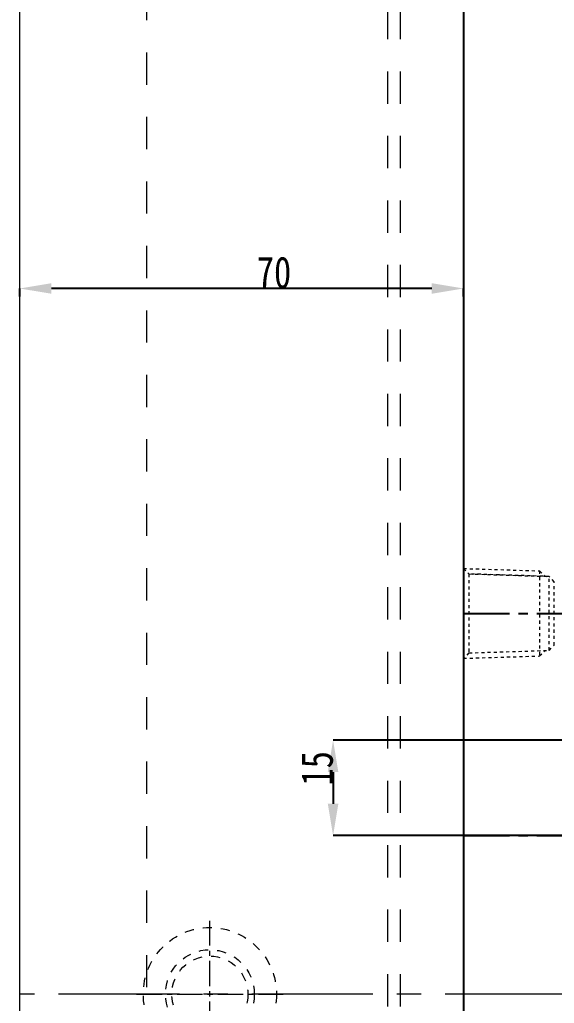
# Model space of a CAD drawing. Header units: millimetres. Extents: x 629 to 2024, y -4394 to 1386.
# Drawn here: x 1044.8 to 1129.1, y -455.7 to -300.7 of the extents above; entities that cross this region are included whole.
import ezdxf

# ---------------------------------------------------------------- set-up
doc = ezdxf.new("R2010")
doc.units = ezdxf.units.MM
doc.header["$LTSCALE"] = 16.335
doc.header["$PDMODE"] = 3
doc.header["$PDSIZE"] = 0.3125
doc.linetypes.add('CENTER', pattern=[0.6, 0.375, -0.075, 0.075, -0.075])
doc.linetypes.add('HIDDEN', pattern=[0.2, 0.1, -0.1])
doc.layers.get('0').update_dxf_attribs({"linetype": 'CONTINUOUS'})
doc.layers.get('Defpoints').update_dxf_attribs({"linetype": 'CONTINUOUS'})
doc.layers.add('cool', color=153, linetype='HIDDEN', lineweight=9)
doc.layers.add('moldbase', color=7, linetype='CONTINUOUS', lineweight=20)
doc.styles.get("Standard").update_dxf_attribs({"font": 'txt', "width": 0.8})
doc.dimstyles.new('副本 ISO-25-1', dxfattribs={"dimtxt": 5, "dimasz": 5, "dimexe": 0, "dimexo": 0, "dimgap": 0, "dimtad": 1, "dimtxsty": 'Standard', "dimcen": 0, "dimclrd": 4, "dimclre": 4, "dimclrt": 6, "dimazin": 0, "dimtfac": 1, "dimtofl": 0, "dimtmove": 0, "dimatfit": 3, "dimfxl": 0, "dimarcsym": 0})

# ---------------------------------------------------------------- blocks, each defined once
blk = doc.blocks.new('*D49')
at = {"color": 4, "lineweight": -2}
for p, q in [((1044.81, -344.3), (1044.81, -343.02)), ((1109.81, -343.02), (1049.81, -343.02)), ((1114.81, -344.3), (1114.81, -343.02))]:
    blk.add_line(p, q, dxfattribs=at)
at = {"color": 4}
for points in [[(1049.81, -342.19), (1049.81, -343.85), (1044.81, -343.02)], [(1109.81, -342.19), (1109.81, -343.85), (1114.81, -343.02)]]:
    blk.add_solid(points, dxfattribs=at)
at = {"layer": 'Defpoints', "color": 0}
for p in [(1044.81, -343.02), (1044.81, -344.3), (1114.81, -344.3)]:
    blk.add_point(p, dxfattribs=at)
at = {"color": 6, "insert": (1084.92, -340.52), "char_height": 5, "attachment_point": 5}
blk.add_mtext('70', dxfattribs=at)
blk = doc.blocks.new('cool_jt_f12')
at = {"layer": 'cool', "ltscale": 0.3}
for p, q in [((0, 7.0785), (0.856, 6.2225)), ((0, 7.0785), (12, 6.7035)), ((0.856, 6.2225), (0.856, -6.2225)), ((13.5, 5.827375), (0.856, 6.2225)), ((0.856, 6.2225), (13.5, 5.827375)), ((12, 6.7035), (12.856, 5.8475)), ((12, 6.7035), (12, -6.7035)), ((14.327375, 5), (13.5, 5.827375)), ((13.5, -5.827375), (13.5, 5.827375)), ((14.327375, -5), (14.327375, 5)), ((0.856, -6.2225), (13.5, -5.827375)), ((12, -6.7035), (12.856, -5.8475)), ((13.5, -5.827375), (14.327375, -5)), ((0.856, -6.2225), (0, -7.0785)), ((0, -7.0785), (12, -6.7035))]:
    blk.add_line(p, q, dxfattribs=at)
blk = doc.blocks.new('*D259')
at = {"color": 4, "linetype": 'Continuous', "lineweight": -2}
for p, q in [((1148.25, -414.22), (1094.24, -414.22)), ((1094.24, -419.22), (1094.24, -424.22)), ((1140.42, -429.22), (1094.24, -429.22))]:
    blk.add_line(p, q, dxfattribs=at)
at = {"color": 4}
for points in [[(1093.4, -419.22), (1095.07, -419.22), (1094.24, -414.22)], [(1093.4, -424.22), (1095.07, -424.22), (1094.24, -429.22)]]:
    blk.add_solid(points, dxfattribs=at)
at = {"layer": 'Defpoints', "color": 0}
for p in [(1148.25, -414.22), (1094.24, -429.22), (1140.42, -429.22)]:
    blk.add_point(p, dxfattribs=at)
at = {"color": 6, "insert": (1091.74, -418.64), "char_height": 5, "attachment_point": 5, "rotation": 90}
blk.add_mtext('15', dxfattribs=at)

msp = doc.modelspace()

# ---------------------------------------------------------------- linework, layer by layer
msp.add_line((1114.806, -294.225), (1114.806, -564.225))
at = {"color": 1, "linetype": 'CENTER', "ltscale": 1.181757}
for p, q in [((1114.806, -394.225), (1304.806, -394.225)), ((1114.806, -429.225), (1304.806, -429.225))]:
    msp.add_line(p, q, dxfattribs=at)
at = {"layer": 'moldbase', "color": 8, "linetype": 'HIDDEN', "ltscale": 3.109887}
for p, q in [((1064.806, -204.225), (1064.806, -704.225)), ((1102.806, -207.225), (1102.806, -701.225)), ((1104.806, -207.225), (1104.806, -701.225))]:
    msp.add_line(p, q, dxfattribs=at)
at = {"layer": 'moldbase'}
msp.add_line((1044.806, -207.225), (1044.806, -701.225), dxfattribs=at)
at = {"layer": 'moldbase', "color": 1, "linetype": 'CENTER', "ltscale": 0.653076}
for p, q in [((1074.806, -465.775), (1074.806, -442.675)), ((1063.256, -454.225), (1086.356, -454.225))]:
    msp.add_line(p, q, dxfattribs=at)
at = {"layer": 'moldbase', "color": 1, "linetype": 'CENTER', "ltscale": 3.109887}
msp.add_line((1374.806, -454.225), (1044.806, -454.225), dxfattribs=at)
at = {"layer": 'moldbase', "color": 8, "linetype": 'HIDDEN', "ltscale": 0.870768}
for radius in [10.5, 7, 6]:
    msp.add_circle((1074.806, -454.225), radius, dxfattribs=at)

# ---------------------------------------------------------------- block references
at = {"layer": 'cool', "ltscale": 0.932966}
msp.add_blockref('cool_jt_f12', (1114.806, -394.225), dxfattribs=at)

# ---------------------------------------------------------------- dimensions: what is measured, and where the dimension line sits
dim = msp.add_linear_dim(base=(1044.806, -343.02), p1=(1114.806, -344.299), p2=(1044.806, -344.299), dimstyle='副本 ISO-25-1')
dim.commit()
dim.dimension.update_dxf_attribs({"geometry": '*D49', "text_midpoint": (1084.916, -343.02), "dimtype": 160})
dim = msp.add_linear_dim(base=(1094.238, -429.225), p1=(1148.254, -414.225), p2=(1140.418, -429.225), angle=90, dimstyle='副本 ISO-25-1', override={"dimfxl": 1.25, "dimarcsym": 1})
dim.commit()
dim.dimension.update_dxf_attribs({"geometry": '*D259', "text_midpoint": (1094.238, -418.644), "dimtype": 160})

doc.saveas('drawing.dxf')
